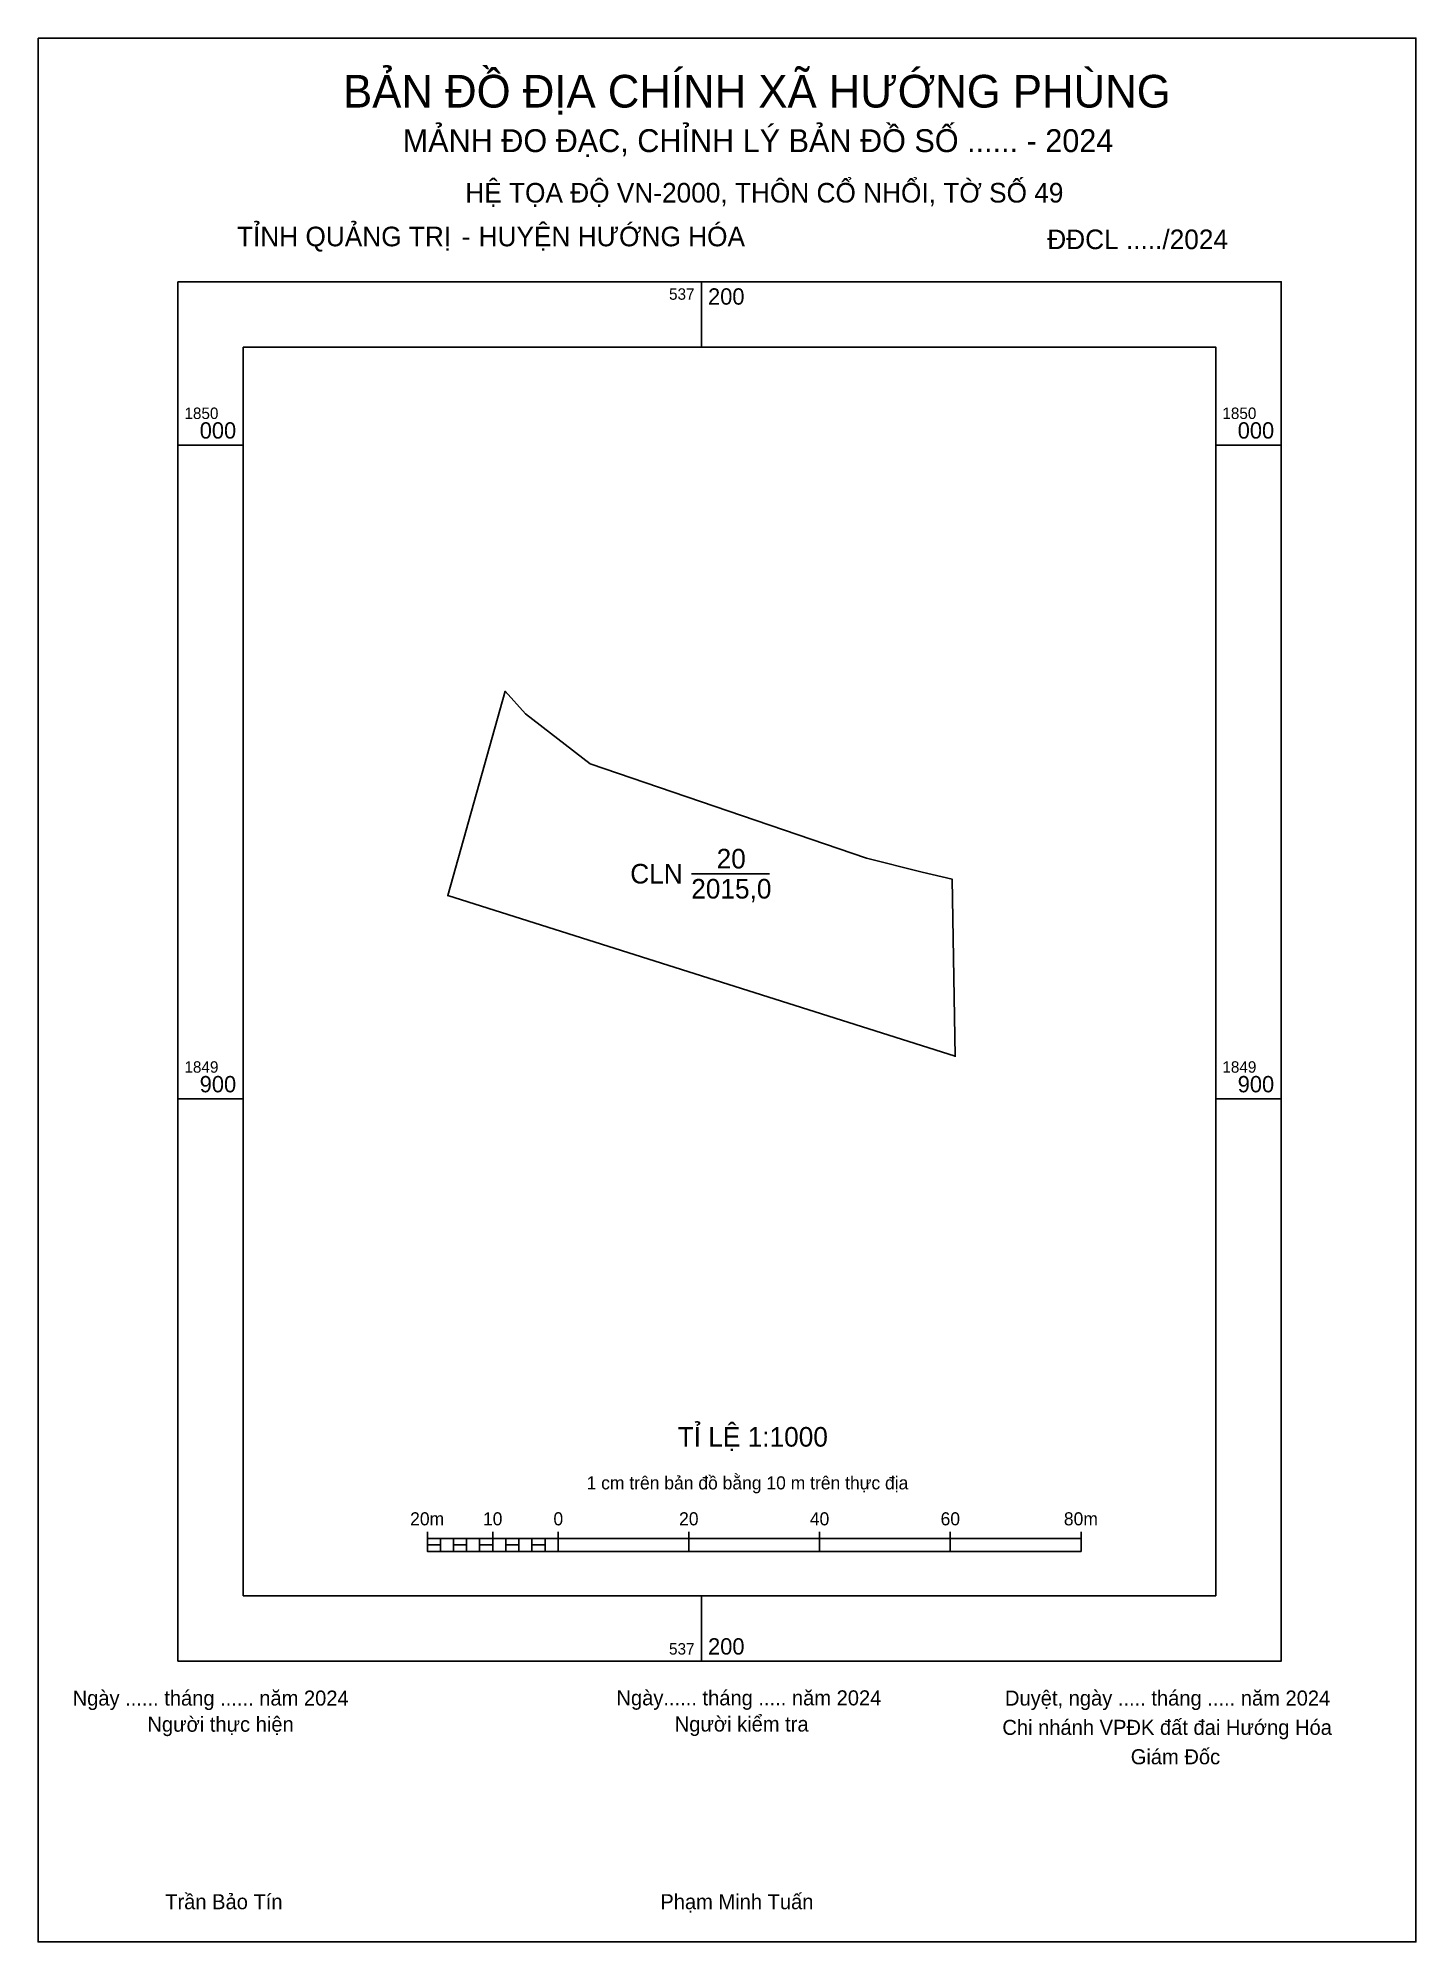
# Model space of a CAD drawing. Extents: x 537099 to 537309, y 1849771 to 1850062.
import ezdxf

# ---------------------------------------------------------------- set-up
doc = ezdxf.new("R2010")
doc.units = 0
for name, color, linetype in [('Level 1', 7, 'Continuous'), ('Level 10', 7, 'Continuous'), ('Level 13', 7, 'Continuous'), ('Level 2', 7, 'Continuous'), ('Level 27', 7, 'Continuous'), ('Level 6', 7, 'Continuous'), ('Level 62', 7, 'Continuous'), ('Level 63', 7, 'Continuous')]:
    doc.layers.add(name, color=color, linetype=linetype)

msp = doc.modelspace()

# ---------------------------------------------------------------- linework, layer by layer
at = {"layer": 'Level 1'}
for p, q in [((537098.52, 1850062.27), (537098.52, 1850062.27)), ((537309.28, 1849771.04), (537309.28, 1849771.04))]:
    msp.add_line(p, q, dxfattribs=at)
at = {"layer": 'Level 10'}
msp.add_line((537198.49, 1849934.44), (537210.4, 1849934.44), dxfattribs=at)
msp.add_lwpolyline([(537238.78, 1849906.51), (537161.2, 1849931.12), (537169.99, 1849962.36), (537173.08, 1849958.9), (537182.99, 1849951.27), (537225.26, 1849936.8), (537233.76, 1849934.7), (537238.32, 1849933.59)], close=True, dxfattribs=at)
at = {"layer": 'Level 2'}
msp.add_lwpolyline([(537098.52, 1850062.27), (537309.28, 1850062.27), (537309.28, 1849771.04), (537098.52, 1849771.04)], close=True, dxfattribs=at)
at = {"layer": 'Level 27'}
for p, q in [((537238.32, 1849933.59), (537238.41, 1849933.56)), ((537161.2, 1849931.12), (537161.19, 1849931.02)), ((537238.78, 1849906.51), (537238.79, 1849906.41))]:
    msp.add_line(p, q, dxfattribs=at)
at = {"layer": 'Level 62'}
msp.add_lwpolyline([(537129.9, 1850014.99), (537278.67, 1850014.99), (537278.67, 1849823.99), (537129.9, 1849823.99)], close=True, dxfattribs=at)
at = {"layer": 'Level 63'}
for p, q in [((537098.52, 1850057.27), (537098.52, 1850062.27)), ((537098.52, 1850062.27), (537103.52, 1850062.27)), ((537098.52, 1850057.27), (537098.52, 1850062.27)), ((537098.52, 1850062.27), (537103.52, 1850062.27)), ((537304.28, 1850062.27), (537309.28, 1850062.27)), ((537304.28, 1850062.27), (537309.28, 1850062.27)), ((537309.28, 1850062.27), (537309.28, 1850057.27)), ((537309.28, 1850062.27), (537309.28, 1850057.27)), ((537098.52, 1850057.27), (537098.52, 1850057.27)), ((537098.52, 1850057.27), (537098.52, 1850057.27)), ((537200, 1850024.99), (537200, 1850014.99)), ((537119.9, 1850000), (537129.9, 1850000)), ((537278.67, 1850000), (537288.67, 1850000)), ((537119.9, 1849900), (537129.9, 1849900)), ((537278.67, 1849900), (537288.67, 1849900)), ((537158.06, 1849833.76), (537158.06, 1849830.76)), ((537168.06, 1849833.76), (537168.06, 1849830.76)), ((537178.06, 1849833.76), (537178.06, 1849830.76)), ((537198.06, 1849833.76), (537198.06, 1849830.76)), ((537218.06, 1849833.76), (537218.06, 1849830.76)), ((537238.06, 1849833.76), (537238.06, 1849830.76)), ((537258.06, 1849833.76), (537258.06, 1849830.76)), ((537158.06, 1849832.76), (537258.06, 1849832.76)), ((537160.06, 1849832.76), (537160.06, 1849830.76)), ((537162.06, 1849832.76), (537162.06, 1849830.76)), ((537164.06, 1849832.76), (537164.06, 1849830.76)), ((537166.06, 1849832.76), (537166.06, 1849830.76)), ((537168.06, 1849832.76), (537168.06, 1849830.76)), ((537170.06, 1849832.76), (537170.06, 1849830.76)), ((537172.06, 1849832.76), (537172.06, 1849830.76)), ((537174.06, 1849832.76), (537174.06, 1849830.76)), ((537176.06, 1849832.76), (537176.06, 1849830.76)), ((537178.06, 1849832.76), (537178.06, 1849830.76)), ((537158.06, 1849830.76), (537258.06, 1849830.76)), ((537200, 1849823.99), (537200, 1849813.99)), ((537098.52, 1849771.04), (537098.52, 1849776.04)), ((537098.52, 1849771.04), (537098.52, 1849776.04)), ((537309.28, 1849776.04), (537309.28, 1849771.04)), ((537309.28, 1849776.04), (537309.28, 1849771.04)), ((537103.52, 1849771.04), (537098.52, 1849771.04)), ((537103.52, 1849771.04), (537098.52, 1849771.04)), ((537309.28, 1849771.04), (537304.28, 1849771.04)), ((537309.28, 1849771.04), (537304.28, 1849771.04))]:
    msp.add_line(p, q, dxfattribs=at)
for points in [[(537119.9, 1850024.99), (537119.9, 1849813.99), (537288.67, 1849813.99), (537288.67, 1850024.99)], [(537158.06, 1849831.76), (537160.06, 1849831.76), (537160.06, 1849830.76), (537158.06, 1849830.76)], [(537158.06, 1849831.76), (537160.06, 1849831.76), (537160.06, 1849830.76), (537158.06, 1849830.76)], [(537162.06, 1849831.76), (537164.06, 1849831.76), (537164.06, 1849830.76), (537162.06, 1849830.76)], [(537166.06, 1849831.76), (537168.06, 1849831.76), (537168.06, 1849830.76), (537166.06, 1849830.76)], [(537170.06, 1849831.76), (537172.06, 1849831.76), (537172.06, 1849830.76), (537170.06, 1849830.76)], [(537174.06, 1849831.76), (537176.06, 1849831.76), (537176.06, 1849830.76), (537174.06, 1849830.76)]]:
    msp.add_lwpolyline(points, close=True, dxfattribs=at)

# ---------------------------------------------------------------- texts
at = {"layer": 'Level 13'}
for s, p in [('CLN', (537189.1, 1849932.94)), ('20', (537202.31, 1849935.24)), ('2015,0', (537198.43, 1849930.64))]:
    msp.add_text(s, height=3, dxfattribs=at).set_placement(p)
at = {"layer": 'Level 6'}
for s, p in [('HỆ TỌA ÐỘ VN-2000, THÔN CỔ NHỔI, TỜ SỐ 49', (537163.87, 1850037.11)), ('TỈ LỆ 1:1000', (537196.36, 1849846.8))]:
    msp.add_text(s, height=3, dxfattribs=at).set_placement(p)
at = {"layer": 'Level 63'}
for s, height, p in [('BẢN ĐỒ ĐỊA CHÍNH XÃ HƯỚNG PHÙNG ', 5, (537145.17, 1850051.64)), ('MẢNH ĐO ĐẠC, CHỈNH LÝ BẢN ĐỒ SỐ ...... - 2024', 3.5, (537154.29, 1850044.83)), ('TỈNH QUẢNG TRỊ', 3, (537128.94, 1850030.42)), ('-', 3, (537163.31, 1850030.42)), (' HUYỆN HƯỚNG HÓA', 3, (537164.79, 1850030.42)), ('ĐĐCL ...../2024', 3, (537252.89, 1850029.98)), ('537', 1.75, (537195.03, 1850022.24)), ('200', 2.5, (537201, 1850021.49)), ('1850', 1.75, (537120.9, 1850004)), ('1850', 1.75, (537279.67, 1850004)), ('000', 2.5, (537123.24, 1850001)), ('000', 2.5, (537282.02, 1850001)), ('1849', 1.75, (537120.9, 1849904)), ('1849', 1.75, (537279.67, 1849904)), ('900', 2.5, (537123.24, 1849901)), ('900', 2.5, (537282.02, 1849901)), ('1 cm trên bản đồ bằng 10 m trên thực địa', 2, (537182.42, 1849840.26)), ('20m', 2, (537155.43, 1849834.76)), ('10', 2, (537166.57, 1849834.76)), ('0', 2, (537177.35, 1849834.76)), ('20', 2, (537196.57, 1849834.76)), ('40', 2, (537216.57, 1849834.76)), ('60', 2, (537236.57, 1849834.76)), ('80m', 2, (537255.43, 1849834.76)), ('537', 1.75, (537195.03, 1849814.99)), ('200', 2.5, (537201, 1849814.99)), ('Ngày ...... tháng ...... năm 2024', 2.3, (537103.8, 1849807.19)), ('Ngày...... tháng ..... năm 2024', 2.3, (537186.99, 1849807.22)), ('Duyệt, ngày ..... tháng ..... năm 2024', 2.3, (537246.42, 1849807.19)), ('Người thực hiện', 2.3, (537115.24, 1849803.19)), ('Người kiểm tra', 2.3, (537195.9, 1849803.22)), ('Chi nhánh VPĐK đất đai Hướng Hóa', 2.3, (537246.02, 1849802.71)), ('Giám Đốc', 2.3, (537265.66, 1849798.21)), ('Trần Bảo Tín', 2.3, (537117.96, 1849776.04)), ('Phạm Minh Tuấn', 2.3, (537193.7, 1849776.04))]:
    msp.add_text(s, height=height, dxfattribs=at).set_placement(p)

doc.saveas('drawing.dxf')
